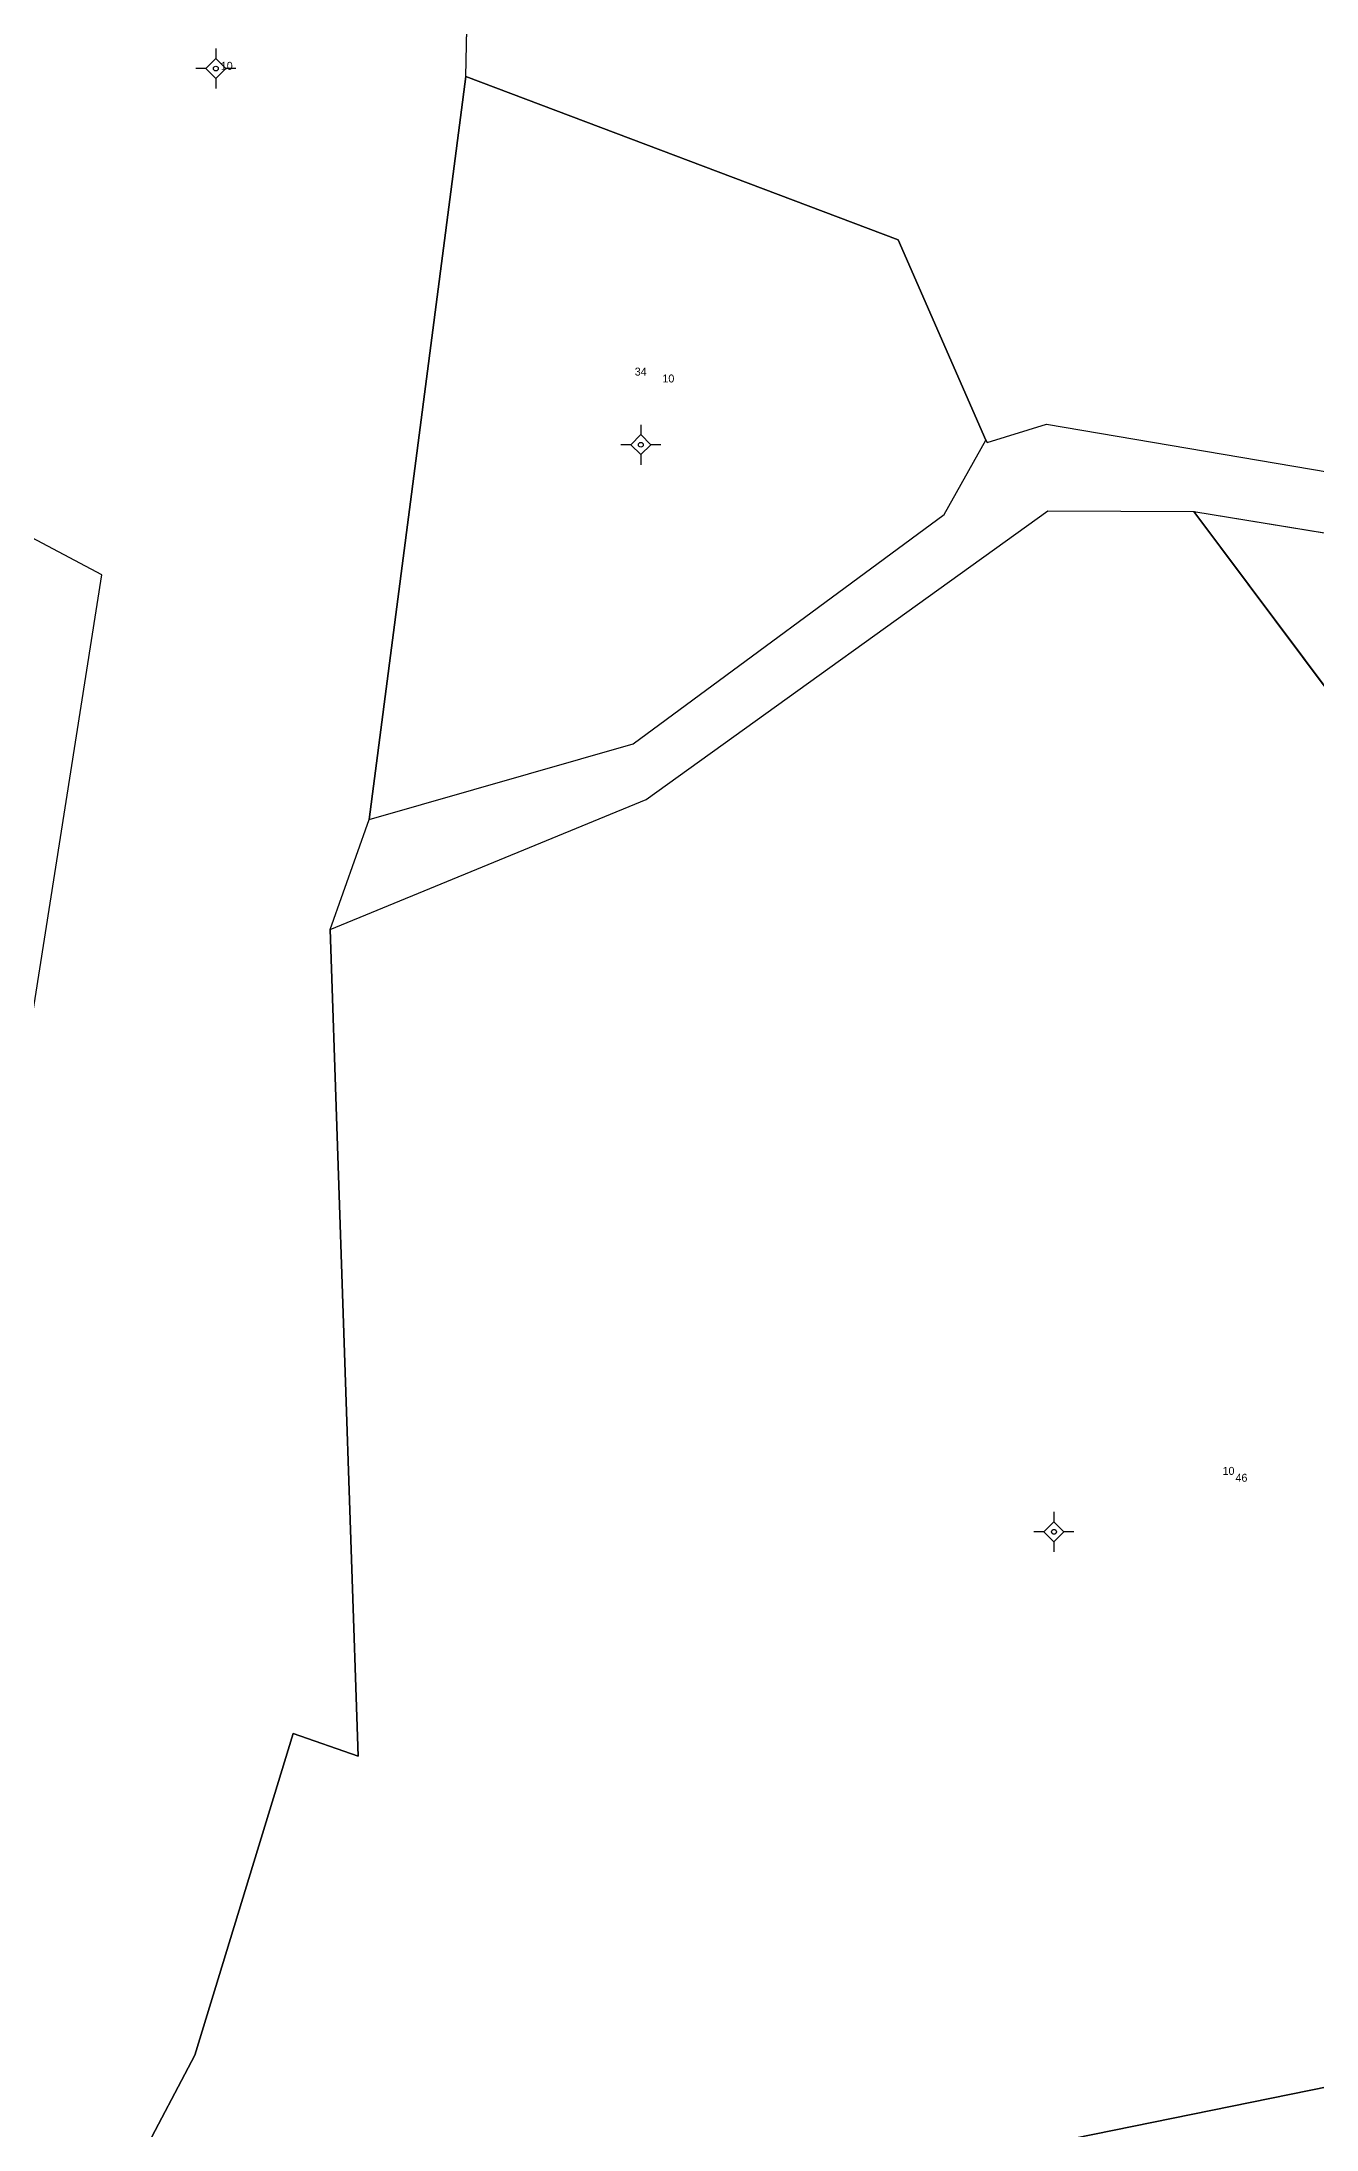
# Model space of a CAD drawing. Extents: x 530124 to 551589, y 1839482 to 1845671.
# Drawn here: x 551082.3 to 551162, y 1840237.4 to 1840367.9 of the extents above; entities that cross this region are included whole.
import ezdxf

# ---------------------------------------------------------------- set-up
doc = ezdxf.new("R2010")
doc.units = 0
for name, color, linetype in [('Level 10', 7, 'Continuous'), ('Level 11', 7, 'Continuous'), ('Level 14', 7, 'Continuous'), ('Level 22', 7, 'Continuous'), ('Level 6', 7, 'Continuous')]:
    doc.layers.add(name, color=color, linetype=linetype)

msp = doc.modelspace()

# ---------------------------------------------------------------- linework, layer by layer
at = {"layer": 'Level 10'}
for p, q in [((551108.83, 1840365.7), (551109.65, 1840404.5)), ((551102.79, 1840319.26), (551108.83, 1840365.7)), ((551154.35, 1840338.52), (551195.32, 1840331.84)), ((551154.35, 1840338.52), (551169.61, 1840318.13)), ((551100.35, 1840312.4), (551102.79, 1840319.26))]:
    msp.add_line(p, q, dxfattribs=at)
for points in [[(551108.83, 1840365.7), (551135.86, 1840355.49), (551141.36, 1840342.98)], [(551141.36, 1840342.98), (551141.43, 1840342.82), (551145.14, 1840343.98), (551192.76, 1840335.9)], [(551102.79, 1840319.26), (551119.31, 1840323.99), (551138.74, 1840338.33), (551141.36, 1840342.98)], [(551100.35, 1840312.4), (551120.12, 1840320.51), (551145.22, 1840338.55), (551154.35, 1840338.52)], [(551081.55, 1840305.84), (551086.09, 1840334.56), (551079.3, 1840338.14)], [(551100.35, 1840312.4), (551102.1, 1840260.73), (551098.04, 1840262.14), (551091.89, 1840242.04), (551085.27, 1840229.46), (551083.1, 1840213.38), (551085.41, 1840211.8)], [(551085.41, 1840211.8), (551120.17, 1840234.1), (551130.46, 1840234.18), (551143.22, 1840236.11), (551164.02, 1840240.33), (551175.82, 1840241.12), (551196.43, 1840243), (551208.88, 1840243.48)]]:
    msp.add_lwpolyline(points, dxfattribs=at)
at = {"layer": 'Level 11'}
for p, q in [((551093.21, 1840367.45), (551093.21, 1840366.82)), ((551092.58, 1840366.2), (551091.96, 1840366.2)), ((551093.21, 1840366.82), (551092.58, 1840366.2)), ((551092.58, 1840366.2), (551093.21, 1840365.57)), ((551093.83, 1840366.2), (551093.21, 1840366.82)), ((551093.21, 1840365.57), (551093.83, 1840366.2)), ((551094.46, 1840366.2), (551093.83, 1840366.2)), ((551093.21, 1840365.57), (551093.21, 1840364.95)), ((551119.78, 1840343.94), (551119.78, 1840343.32)), ((551119.16, 1840342.69), (551118.53, 1840342.69)), ((551119.78, 1840343.32), (551119.16, 1840342.69)), ((551119.16, 1840342.69), (551119.78, 1840342.07)), ((551120.41, 1840342.69), (551119.78, 1840343.32)), ((551119.78, 1840342.07), (551120.41, 1840342.69)), ((551121.03, 1840342.69), (551120.41, 1840342.69)), ((551119.78, 1840342.07), (551119.78, 1840341.44)), ((551145.61, 1840276), (551145.61, 1840275.38)), ((551144.98, 1840274.75), (551144.36, 1840274.75)), ((551145.61, 1840275.38), (551144.98, 1840274.75)), ((551144.98, 1840274.75), (551145.61, 1840274.13)), ((551146.23, 1840274.75), (551145.61, 1840275.38)), ((551145.61, 1840274.13), (551146.23, 1840274.75)), ((551146.86, 1840274.75), (551146.23, 1840274.75)), ((551145.61, 1840274.13), (551145.61, 1840273.5))]:
    msp.add_line(p, q, dxfattribs=at)
for centre in [(551093.21, 1840366.2), (551119.78, 1840342.69), (551145.61, 1840274.75)]:
    msp.add_circle(centre, 0.15, dxfattribs=at)
at = {"layer": 'Level 22'}
for points in [[(551108.83, 1840365.7), (551109.65, 1840404.5), (551138.47, 1840401.54)], [(551108.83, 1840365.7), (551102.79, 1840319.26), (551119.31, 1840323.99), (551138.74, 1840338.33), (551141.36, 1840342.98)], [(551141.36, 1840342.98), (551135.86, 1840355.49), (551108.83, 1840365.7)], [(551141.36, 1840342.98), (551141.43, 1840342.82), (551145.14, 1840343.98), (551192.76, 1840335.9)], [(551098.04, 1840262.14), (551102.1, 1840260.73), (551100.35, 1840312.4), (551120.12, 1840320.51), (551145.22, 1840338.55), (551154.35, 1840338.52)], [(551154.35, 1840338.52), (551195.32, 1840331.84)], [(551169.61, 1840318.13), (551154.35, 1840338.52)], [(551081.55, 1840305.84), (551086.09, 1840334.56), (551079.3, 1840338.14)], [(551091.89, 1840242.04), (551098.04, 1840262.14)], [(551208.88, 1840243.48), (551196.43, 1840243), (551175.82, 1840241.12), (551164.02, 1840240.33), (551143.22, 1840236.11), (551130.46, 1840234.18), (551120.17, 1840234.1), (551085.41, 1840211.8), (551083.1, 1840213.38), (551085.27, 1840229.46), (551091.89, 1840242.04)]]:
    msp.add_lwpolyline(points, dxfattribs=at)

# ---------------------------------------------------------------- texts
at = {"layer": 'Level 14'}
for p in [(551093.52, 1840366.12), (551121.13, 1840346.58), (551156.15, 1840278.31)]:
    msp.add_text('10', height=0.5, dxfattribs=at).set_placement(p)
at = {"layer": 'Level 6'}
for s, p in [('34', (551119.4, 1840347.01)), ('46', (551156.96, 1840277.88))]:
    msp.add_text(s, height=0.5, dxfattribs=at).set_placement(p)

doc.saveas('drawing.dxf')
